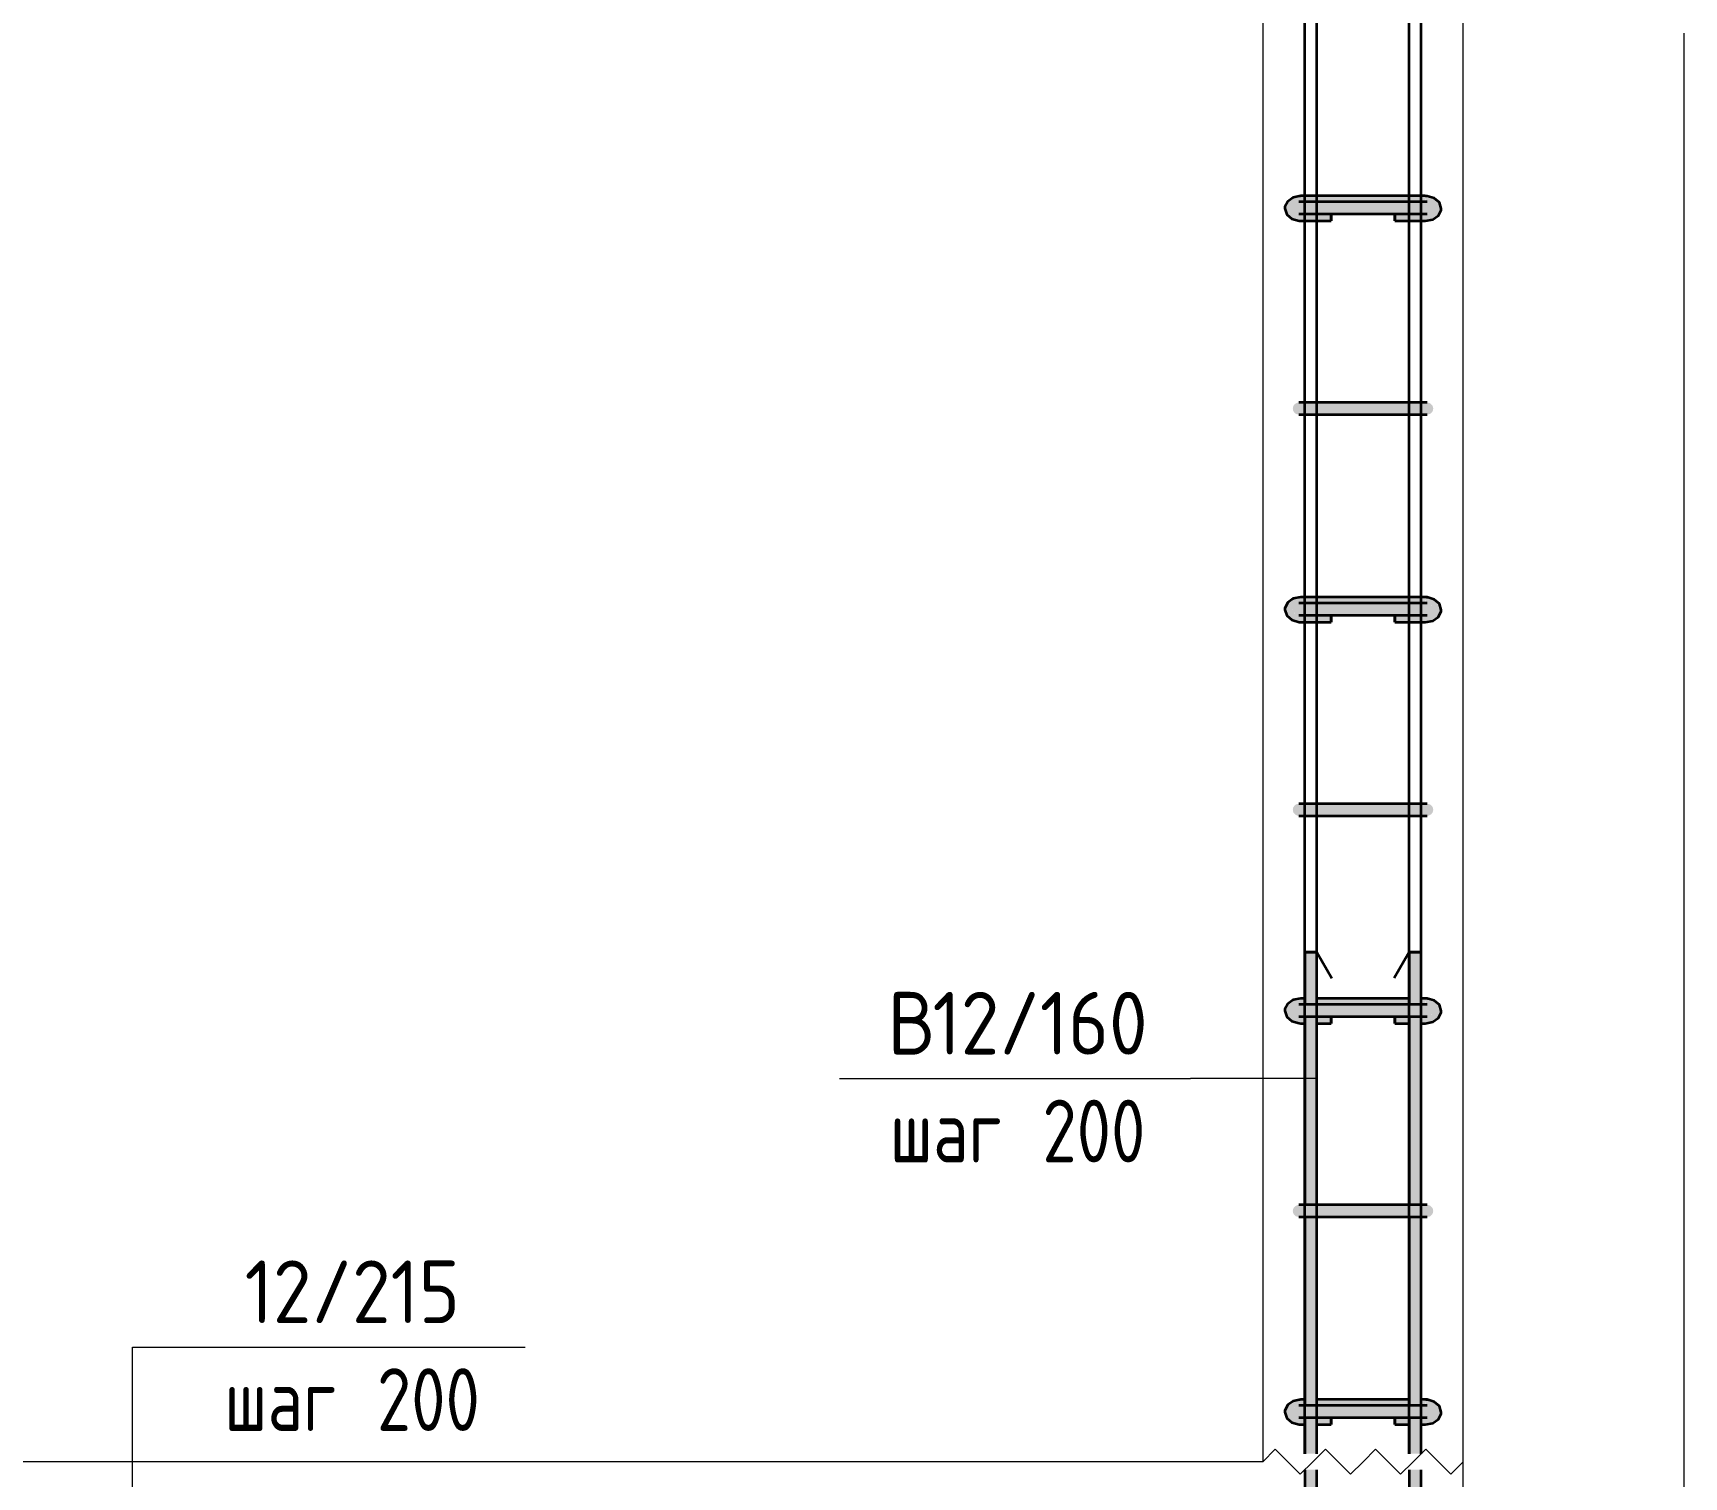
# Model space of a CAD drawing. Header units: millimetres. Extents: x -420 to 46222, y -4716 to 36443.
# Drawn here: x 35894 to 37540, y -2825 to -1386 of the extents above; entities that cross this region are included whole.
import ezdxf

# ---------------------------------------------------------------- set-up
doc = ezdxf.new("R2010")
doc.units = ezdxf.units.MM
for name, color, linetype, lineweight in [('AA_Oformlenie', 7, 'Continuous', 9), ('AA_Vinoska', 7, 'Continuous', 9), ('AF_Stena_Опалубка', 253, 'Continuous', 20), ('KR_Armatura', 7, 'Continuous', 20), ('KR_Armatura_Tonkie', 7, 'Continuous', 20), ('KR_Fundament', 7, 'Continuous', 20)]:
    doc.layers.add(name, color=color, linetype=linetype, lineweight=lineweight)
doc.styles.add('ISOCPEUR_6', font='isocpeur.ttf', dxfattribs={"width": 0.9, "height": 62.5})
doc.styles.add('ISOCPEUR_8', font='isocpeur.ttf', dxfattribs={"width": 0.8, "height": 62.5})

# ---------------------------------------------------------------- blocks, each defined once
blk = doc.blocks.new('350_Хомут прямоугольный верт _НесАрм_РабПлоск_ - 350_Хомут прямоугольный верт _НесАрм_РабПлоск_-4180899-1-1 Армирование')
at = {"layer": 'KR_Armatura_Tonkie'}
for points in [[(-32434, -2366), (-32408, -2365.8), (-32408, -2354), (-32445.6, -2354.2), (-32447.4, -2355.1), (-32448.2, -2355.8), (-32449.3, -2357.2), (-32449.8, -2358.4), (-32450, -2360), (-32449.8, -2361.6), (-32449.2, -2363), (-32447.7, -2364.6), (-32447, -2365.2), (-32445.6, -2365.8), (-32439.2, -2366), (-32438, -2366)], [(-32408, -2366), (-32352, -2365.8), (-32352, -2354), (-32408, -2354.2), (-32408, -2365.8)], [(-32342.6, -2366), (-32314.4, -2365.8), (-32313, -2365.2), (-32311.8, -2364.2), (-32310.8, -2363), (-32310.2, -2361.6), (-32310, -2360), (-32310.2, -2358.4), (-32310.8, -2357), (-32312.6, -2355.1), (-32313, -2354.8), (-32314.9, -2354.1), (-32318, -2354), (-32352, -2354.2), (-32352, -2366), (-32342.7, -2366)]]:
    blk.add_hatch(color=256, dxfattribs=at).paths.add_polyline_path(points)
at = {"layer": 'KR_Armatura_Tonkie', "lineweight": 35}
for p, q in [((-32352, -2354), (-32408, -2354)), ((-32408, -2366), (-32352, -2366))]:
    blk.add_line(p, q, dxfattribs=at)
at = {"layer": 'KR_Armatura_Tonkie', "lineweight": 35, "flags": 128}
for points in [[(-32438.2, -2354), (-32442.9, -2354), (-32444, -2354)], [(-32444, -2366), (-32442, -2366), (-32438, -2366)], [(-32426, -2354), (-32430.2, -2354), (-32438, -2354)], [(-32438, -2366), (-32436.4, -2366), (-32427.6, -2366), (-32426, -2366)], [(-32408, -2354), (-32419.7, -2354), (-32426, -2354)], [(-32426, -2366), (-32416.7, -2366), (-32408, -2366)], [(-32334, -2354), (-32343.3, -2354), (-32352, -2354)], [(-32352, -2366), (-32340.3, -2366), (-32334, -2366)], [(-32322, -2354), (-32323.6, -2354), (-32332.4, -2354), (-32334, -2354)], [(-32334, -2366), (-32329.8, -2366), (-32322, -2366)], [(-32316, -2354), (-32318, -2354), (-32322, -2354)], [(-32321.8, -2366), (-32317.1, -2366), (-32316, -2366)]]:
    blk.add_lwpolyline(points, dxfattribs=at)
blk = doc.blocks.new('350_Хомут прямоугольный верт _НесАрм_РабПлоск_ - 350_Хомут прямоугольный верт _НесАрм_РабПлоск_-V6-1-1 Армирование')
at = {"layer": 'KR_Armatura_Tonkie'}
for points in [[(-32434, -1966), (-32408, -1965.8), (-32408, -1954), (-32445.6, -1954.2), (-32447.4, -1955.1), (-32448.2, -1955.8), (-32449.2, -1957), (-32449.8, -1958.4), (-32450, -1960.3), (-32449.8, -1961.6), (-32449.2, -1963), (-32447.7, -1964.6), (-32447, -1965.2), (-32445.6, -1965.8), (-32439.2, -1966), (-32438, -1966)], [(-32408, -1966), (-32352, -1965.8), (-32352, -1954), (-32408, -1954.2), (-32408, -1965.8)], [(-32319.9, -1966), (-32314.4, -1965.8), (-32313, -1965.2), (-32311.8, -1964.2), (-32310.8, -1963), (-32310.2, -1961.6), (-32310, -1960), (-32310.2, -1958.4), (-32310.8, -1957), (-32312.6, -1955.1), (-32313, -1954.8), (-32314.9, -1954.1), (-32318, -1954), (-32352, -1954.2), (-32352, -1966), (-32320.8, -1966)]]:
    blk.add_hatch(color=256, dxfattribs=at).paths.add_polyline_path(points)
at = {"layer": 'KR_Armatura_Tonkie', "lineweight": 35}
for p, q in [((-32352, -1954), (-32408, -1954)), ((-32408, -1966), (-32352, -1966))]:
    blk.add_line(p, q, dxfattribs=at)
at = {"layer": 'KR_Armatura_Tonkie', "lineweight": 35, "flags": 128}
for points in [[(-32438.2, -1954), (-32442.9, -1954), (-32444, -1954)], [(-32426, -1954), (-32430.2, -1954), (-32438, -1954)], [(-32408, -1954), (-32419.7, -1954), (-32426, -1954)], [(-32334, -1954), (-32343.3, -1954), (-32352, -1954)], [(-32322, -1954), (-32323.6, -1954), (-32332.4, -1954), (-32334, -1954)], [(-32316, -1954), (-32318, -1954), (-32322, -1954)], [(-32444, -1966), (-32442, -1966), (-32438, -1966)], [(-32438, -1966), (-32436.4, -1966), (-32427.6, -1966), (-32426, -1966)], [(-32426, -1966), (-32416.7, -1966), (-32408, -1966)], [(-32352, -1966), (-32340.3, -1966), (-32334, -1966)], [(-32334, -1966), (-32329.8, -1966), (-32322, -1966)], [(-32321.8, -1966), (-32317.1, -1966), (-32316, -1966)]]:
    blk.add_lwpolyline(points, dxfattribs=at)
blk = doc.blocks.new('265_Выпуск П одной длины _НесАрм_РабПлоск_ - В1 _d12_ t250-4071037-1-1 Армирование')
at = {"layer": 'KR_Armatura_Tonkie', "lineweight": 35}
h = blk.add_hatch(color=256, dxfattribs=at)
h.paths.add_polyline_path([(-32432, -3028), (-32426, -3028), (-32426.2, -2874), (-32438, -2874), (-32437.8, -3028), (-32433.6, -3028)])
h.paths.add_polyline_path([(-32435, -2862), (-32426, -2862), (-32426.2, -2818), (-32438, -2818), (-32437.8, -2862), (-32436, -2862)])
h.paths.add_polyline_path([(-32436.2, -2802), (-32426, -2802), (-32426.2, -2766), (-32438, -2766), (-32437.8, -2802), (-32436.9, -2802)])
h.paths.add_polyline_path([(-32431.4, -2754), (-32426.1, -2754), (-32426.1, -2750), (-32426, -2749), (-32426.2, -2566), (-32438, -2566), (-32437.8, -2754), (-32432, -2754)])
h.paths.add_polyline_path([(-32431.2, -2554), (-32426, -2554), (-32426.3, -2366), (-32438, -2366), (-32437.8, -2554), (-32432, -2554)])
h.paths.add_polyline_path([(-32435.1, -2354), (-32426.1, -2354), (-32426, -2349.6), (-32426, -2349.4), (-32426.2, -2302), (-32438, -2302), (-32437.8, -2354), (-32436.2, -2354)])
h = blk.add_hatch(color=256, dxfattribs=at)
h.paths.add_polyline_path([(-32329.6, -3028), (-32322, -3028), (-32322.2, -2818), (-32334, -2818), (-32333.8, -2887.4), (-32331.4, -2893.1), (-32330, -2905.8), (-32330, -3028)])
h.paths.add_polyline_path([(-32323.8, -2802), (-32322, -2802), (-32322.2, -2766), (-32334, -2766), (-32333.8, -2802), (-32324.6, -2802)])
h.paths.add_polyline_path([(-32327.4, -2754), (-32322.1, -2754), (-32322.1, -2750), (-32322, -2749), (-32322.2, -2566), (-32334, -2566), (-32333.8, -2754), (-32328, -2754)])
h.paths.add_polyline_path([(-32327.1, -2554), (-32322, -2554), (-32322.3, -2366), (-32334, -2366), (-32333.8, -2554), (-32328, -2554)])
h.paths.add_polyline_path([(-32327.5, -2354), (-32322.1, -2354), (-32322.1, -2350), (-32322, -2349), (-32322.2, -2302), (-32334, -2302), (-32333.8, -2354), (-32328, -2354)])
for points in [[(-32396, -3058), (-32404.3, -3056.8), (-32411, -3054), (-32417.2, -3049.2), (-32422, -3043), (-32425, -3035.8), (-32426.2, -3028), (-32438, -3028), (-32436.6, -3038.9), (-32432.4, -3049), (-32425.3, -3058), (-32397.3, -3058)], [(-32364, -3070), (-32353.1, -3068.6), (-32342.3, -3063.8), (-32334.3, -3057.7), (-32327.6, -3049), (-32323.4, -3038.9), (-32322.2, -3028), (-32330, -3028), (-32331.8, -3039.7), (-32335.6, -3049), (-32343.1, -3058.3), (-32351.5, -3064.6), (-32361.1, -3068.6), (-32364, -3069.2), (-32364, -3069.8)], [(-32371.6, -3070), (-32364, -3069.8), (-32364, -3068.9), (-32372, -3070)]]:
    blk.add_hatch(color=256, dxfattribs=at).paths.add_polyline_path(points)
for p, q in [((-32438, -2302), (-32438, -2354)), ((-32438, -2302), (-32426, -2302)), ((-32426.2, -2302), (-32437.8, -2302)), ((-32426, -2354), (-32426, -2302)), ((-32426, -2302), (-32411, -2328)), ((-32334, -2302), (-32349, -2328)), ((-32334, -2302), (-32334, -2354)), ((-32334, -2302), (-32322, -2302)), ((-32322.2, -2302), (-32333.8, -2302)), ((-32322, -2354), (-32322, -2302)), ((-32438, -2366), (-32438, -2554)), ((-32426, -2554), (-32426, -2366)), ((-32334, -2366), (-32334, -2554)), ((-32322, -2554), (-32322, -2366)), ((-32438, -2566), (-32438, -2754)), ((-32426, -2754), (-32426, -2566)), ((-32334, -2566), (-32334, -2754)), ((-32322, -2754), (-32322, -2566)), ((-32438, -2766), (-32438, -2802)), ((-32426, -2802), (-32426, -2766)), ((-32334, -2766), (-32334, -2802)), ((-32322, -2802), (-32322, -2766)), ((-32438, -2818), (-32438, -2862)), ((-32426, -2862), (-32426, -2818)), ((-32334, -2818), (-32334, -2862)), ((-32322, -2862), (-32322, -2818)), ((-32334, -2862), (-32334, -2874)), ((-32322, -2874), (-32322, -2862)), ((-32438, -2874), (-32438, -3028)), ((-32426, -3028), (-32426, -2874)), ((-32334, -2874), (-32334, -2886.9)), ((-32322, -3028), (-32322, -2874)), ((-32372, -3058), (-32396, -3058)), ((-32396, -3070), (-32364, -3070))]:
    blk.add_line(p, q, dxfattribs=at)
at = {"layer": 'KR_Armatura_Tonkie', "lineweight": 35, "flags": 128}
for points in [[(-32438, -3028), (-32436, -3040.7), (-32430.3, -3052.2), (-32424.7, -3058)], [(-32396, -3058), (-32406.7, -3056), (-32415.9, -3050.4), (-32422.6, -3041.9), (-32425.8, -3031.5), (-32426, -3028)], [(-32335.3, -3058), (-32330.6, -3053.4), (-32324.5, -3042.1), (-32322, -3029.5), (-32322, -3028)], [(-32364, -3070), (-32351.3, -3068), (-32339.8, -3062.3), (-32335.3, -3058)]]:
    blk.add_lwpolyline(points, dxfattribs=at)
blk = doc.blocks.new('261_Шпилька массив _НесАрм_РабПлоск_ - 8 А240-V11-1-1 Армирование')
at = {"layer": 'KR_Armatura_Tonkie', "lineweight": 35}
for points in [[(-32441.9, -1573), (-32441.9, -1566.2), (-32444.8, -1565.9), (-32446.1, -1565.6), (-32447.7, -1564.6), (-32448.8, -1563.5), (-32449.2, -1563), (-32449.9, -1560.6), (-32450, -1559.8), (-32449.5, -1557.6), (-32448.8, -1556.4), (-32447.4, -1555.1), (-32446, -1554.4), (-32444.6, -1554.1), (-32441.9, -1554), (-32441.9, -1549.2), (-32448, -1550), (-32453.2, -1552.5), (-32456.7, -1556.2), (-32457.9, -1560.5), (-32456.7, -1564.8), (-32454.3, -1568.4), (-32449.4, -1571.5), (-32444.4, -1572.5)], [(-32438, -1549.2), (-32318.1, -1549.2), (-32318.1, -1548), (-32441.9, -1548.1), (-32441.9, -1549.2)], [(-32424.6, -1554), (-32318.1, -1554), (-32318.1, -1549.2), (-32441.9, -1549.2), (-32441.9, -1554), (-32426, -1554)], [(-32303.3, -1556.2), (-32306.1, -1552.8), (-32310.6, -1549.6), (-32312, -1549), (-32318.1, -1548.1), (-32318.1, -1549.2), (-32312, -1550), (-32306.8, -1552.5)], [(-32318.1, -1573), (-32311.9, -1572), (-32309.4, -1570.8), (-32306.1, -1568.1), (-32303.3, -1564.8), (-32302.1, -1560.5), (-32303.3, -1556.2), (-32306.8, -1552.5), (-32312.2, -1550), (-32318.1, -1549.2), (-32317.9, -1554), (-32314.4, -1554.2), (-32312.6, -1555.1), (-32311.3, -1556.4), (-32310.5, -1557.7), (-32310.2, -1558.4), (-32310.1, -1560.7), (-32310.2, -1561.6), (-32311.3, -1563.7), (-32311.8, -1564.2), (-32313.7, -1565.5), (-32315.2, -1565.9), (-32318.1, -1566.2), (-32318.1, -1572.8)], [(-32426, -1573), (-32411.6, -1572.8), (-32411.6, -1566.2), (-32441.9, -1566.2), (-32441.9, -1573), (-32428.6, -1573)], [(-32322, -1573), (-32318.1, -1572.8), (-32318.1, -1566.2), (-32348.4, -1566.2), (-32348.4, -1573), (-32334, -1573)], [(-32441.9, -1973), (-32441.9, -1966.2), (-32444.8, -1965.9), (-32446.1, -1965.6), (-32447.7, -1964.6), (-32448.8, -1963.5), (-32449.2, -1963), (-32449.9, -1960.6), (-32450, -1959.8), (-32449.5, -1957.6), (-32448.8, -1956.4), (-32447.4, -1955.1), (-32446, -1954.4), (-32444.6, -1954.1), (-32441.9, -1954), (-32441.9, -1949.2), (-32448, -1950), (-32453.2, -1952.5), (-32456.7, -1956.2), (-32457.9, -1960.5), (-32456.7, -1964.8), (-32454.3, -1968.4), (-32449.4, -1971.5), (-32444.4, -1972.5)], [(-32438, -1949.2), (-32318.1, -1949.2), (-32318.1, -1948), (-32441.9, -1948.1), (-32441.9, -1949.2)], [(-32426, -1954), (-32318.1, -1954), (-32318.1, -1949.2), (-32441.9, -1949.2), (-32441.9, -1954), (-32428.6, -1954)], [(-32303.3, -1956.2), (-32306.1, -1952.8), (-32310.6, -1949.6), (-32312, -1949), (-32318.1, -1948.1), (-32318.1, -1949.2), (-32312, -1950), (-32306.8, -1952.5)], [(-32318.1, -1973), (-32311.9, -1972), (-32309.4, -1970.8), (-32306.1, -1968.1), (-32303.3, -1964.8), (-32302.1, -1960.3), (-32303.3, -1956.2), (-32306.8, -1952.5), (-32312.2, -1950), (-32318.1, -1949.2), (-32317.9, -1954), (-32314.4, -1954.2), (-32312.6, -1955.1), (-32311.3, -1956.4), (-32310.5, -1957.7), (-32310.2, -1958.4), (-32310.1, -1960.7), (-32310.2, -1961.6), (-32311.3, -1963.7), (-32311.8, -1964.2), (-32313.7, -1965.5), (-32315.2, -1965.9), (-32318.1, -1966.2), (-32318.1, -1972.8)], [(-32426, -1973), (-32411.6, -1972.8), (-32411.6, -1966.2), (-32441.9, -1966.2), (-32441.9, -1973), (-32428.6, -1973)], [(-32322, -1973), (-32318.1, -1972.8), (-32318.1, -1966.2), (-32348.4, -1966.2), (-32348.4, -1973), (-32334, -1973)], [(-32441.9, -2373), (-32441.9, -2366.2), (-32444.8, -2365.9), (-32446.1, -2365.6), (-32447.7, -2364.6), (-32448.8, -2363.5), (-32449.2, -2363), (-32449.9, -2360.6), (-32450, -2359.8), (-32449.5, -2357.6), (-32448.8, -2356.4), (-32447.4, -2355.1), (-32446, -2354.4), (-32444.6, -2354.1), (-32441.9, -2354), (-32441.9, -2349.2), (-32448, -2350), (-32453.2, -2352.5), (-32456.7, -2356.2), (-32457.9, -2360.5), (-32456.7, -2364.8), (-32454.3, -2368.4), (-32449.4, -2371.5), (-32444.4, -2372.5)], [(-32303.3, -2356.2), (-32306.1, -2352.8), (-32310.6, -2349.6), (-32312, -2349), (-32318.1, -2348.1), (-32318.1, -2349.2), (-32312, -2350), (-32306.8, -2352.5)], [(-32318.1, -2373), (-32311.9, -2372), (-32309.4, -2370.8), (-32306.1, -2368.1), (-32303.3, -2364.8), (-32302.1, -2360.5), (-32303.3, -2356.2), (-32306.8, -2352.5), (-32312.2, -2350), (-32318.1, -2349.2), (-32317.9, -2354), (-32314.4, -2354.2), (-32312.6, -2355.1), (-32311.3, -2356.4), (-32310.5, -2357.7), (-32310.2, -2358.4), (-32310.1, -2360.7), (-32310.2, -2361.6), (-32311.3, -2363.7), (-32311.8, -2364.2), (-32313.7, -2365.5), (-32315.2, -2365.9), (-32318.1, -2366.2), (-32318.1, -2372.8)], [(-32334, -2366.2), (-32334, -2366), (-32338.6, -2366.2)], [(-32303.3, -2756.2), (-32306.1, -2752.8), (-32310.6, -2749.6), (-32312, -2749), (-32318.1, -2748.1), (-32318.1, -2749.2), (-32312, -2750), (-32306.8, -2752.5), (-32305.2, -2754.2)], [(-32441.9, -2773), (-32441.9, -2766.2), (-32444.8, -2765.9), (-32446.1, -2765.6), (-32447.7, -2764.6), (-32448.8, -2763.5), (-32449.2, -2763), (-32449.9, -2760.6), (-32450, -2759.8), (-32449.5, -2757.6), (-32448.8, -2756.4), (-32447.4, -2755.1), (-32446, -2754.4), (-32445.2, -2754.2), (-32441.9, -2754), (-32441.9, -2749.2), (-32448, -2750), (-32453.2, -2752.5), (-32456.7, -2756.2), (-32457.9, -2760.5), (-32456.7, -2764.8), (-32454.3, -2768.4), (-32449.4, -2771.5), (-32444.4, -2772.5)], [(-32318.1, -2773), (-32311.9, -2772), (-32308.5, -2770), (-32306.1, -2768.1), (-32303.3, -2764.8), (-32302.1, -2760.5), (-32303.3, -2756.2), (-32306.8, -2752.5), (-32312.2, -2750), (-32318.1, -2749.2), (-32317.9, -2754), (-32314.4, -2754.2), (-32312.6, -2755.1), (-32311.3, -2756.4), (-32310.5, -2757.7), (-32310.2, -2758.4), (-32310.1, -2760.7), (-32310.2, -2761.6), (-32311.3, -2763.7), (-32311.8, -2764.2), (-32313.7, -2765.5), (-32315.2, -2765.9), (-32318.1, -2766.2), (-32318.1, -2772.8)], [(-32318.1, -2766.2), (-32318.3, -2766), (-32320.7, -2766.2)]]:
    blk.add_hatch(color=256, dxfattribs=at).paths.add_polyline_path(points)
h = blk.add_hatch(color=256, dxfattribs=at)
h.paths.add_polyline_path([(-32441.9, -1566.2), (-32442.1, -1566), (-32442.7, -1566)])
h.paths.add_polyline_path([(-32456.7, -1556.2), (-32453.2, -1552.5), (-32447.5, -1550), (-32441.9, -1549.2), (-32441.9, -1548), (-32449.4, -1549.5), (-32454.3, -1552.6)])
h = blk.add_hatch(color=256, dxfattribs=at)
h.paths.add_polyline_path([(-32441.9, -1966.2), (-32442.1, -1966), (-32442.7, -1966)])
h.paths.add_polyline_path([(-32456.7, -1956.2), (-32453.2, -1952.5), (-32447.5, -1950), (-32441.9, -1949.2), (-32441.9, -1948), (-32449.4, -1949.5), (-32454.3, -1952.6)])
h = blk.add_hatch(color=256, dxfattribs=at)
h.paths.add_polyline_path([(-32441.9, -2366.2), (-32442.1, -2366), (-32442.7, -2366)])
h.paths.add_polyline_path([(-32456.7, -2356.2), (-32453.2, -2352.5), (-32447.5, -2350), (-32441.9, -2349.2), (-32441.9, -2348), (-32449.4, -2349.5), (-32454.3, -2352.6)])
h = blk.add_hatch(color=256, dxfattribs=at)
h.paths.add_polyline_path([(-32371.6, -2349.2), (-32334, -2349.2), (-32334, -2348), (-32426, -2348.2), (-32426, -2349.2), (-32400.1, -2349.2)])
h.paths.add_polyline_path([(-32441.9, -2349.2), (-32438, -2349.2), (-32438, -2348), (-32441.9, -2348.1), (-32441.9, -2348.5)])
h.paths.add_polyline_path([(-32322, -2349.2), (-32318.1, -2349.2), (-32318.1, -2348), (-32322, -2348.1), (-32322, -2348.6)])
h = blk.add_hatch(color=256, dxfattribs=at)
h.paths.add_polyline_path([(-32426, -2354), (-32333.9, -2353.9), (-32334, -2349.9), (-32334, -2349.2), (-32426, -2349.4), (-32426.1, -2353.2), (-32426.1, -2354)])
h.paths.add_polyline_path([(-32441.9, -2354), (-32437.9, -2354), (-32437.9, -2350), (-32438, -2349.2), (-32441.9, -2349.2), (-32441.9, -2353)])
h.paths.add_polyline_path([(-32318.1, -2354), (-32318.1, -2349.2), (-32322, -2349.4), (-32322.1, -2353), (-32322, -2354), (-32319.3, -2354)])
h = blk.add_hatch(color=256, dxfattribs=at)
h.paths.add_polyline_path([(-32441.9, -2373), (-32438, -2372.8), (-32438.1, -2366.2), (-32441.9, -2366.2), (-32441.9, -2372.8)])
h.paths.add_polyline_path([(-32411.6, -2373), (-32411.6, -2366.2), (-32426, -2366.2), (-32426, -2373)])
h = blk.add_hatch(color=256, dxfattribs=at)
h.paths.add_polyline_path([(-32343.1, -2373), (-32334, -2372.8), (-32334, -2366.2), (-32348.4, -2366.2), (-32348.4, -2373)])
h.paths.add_polyline_path([(-32318.1, -2373), (-32318.1, -2366.2), (-32322, -2366.3), (-32322, -2373)])
h = blk.add_hatch(color=256, dxfattribs=at)
h.paths.add_polyline_path([(-32441.9, -2766.2), (-32442.1, -2766), (-32442.7, -2766)])
h.paths.add_polyline_path([(-32456.7, -2756.2), (-32453.2, -2752.5), (-32447.5, -2750), (-32441.9, -2749.2), (-32441.9, -2748), (-32449.4, -2749.5), (-32454.3, -2752.6), (-32455.4, -2754.2)])
h = blk.add_hatch(color=256, dxfattribs=at)
h.paths.add_polyline_path([(-32322, -2749.2), (-32318.1, -2749.2), (-32318.1, -2748), (-32322, -2748.1), (-32322, -2748.6)])
h.paths.add_polyline_path([(-32441.9, -2749.2), (-32438, -2749.2), (-32438, -2748), (-32441.9, -2748.1), (-32441.9, -2748.5)])
h.paths.add_polyline_path([(-32426, -2749.2), (-32334, -2749.2), (-32334, -2748), (-32426, -2748.2), (-32426, -2749.1)])
h = blk.add_hatch(color=256, dxfattribs=at)
h.paths.add_polyline_path([(-32426, -2754), (-32333.9, -2753.9), (-32334, -2749.9), (-32334, -2749.2), (-32426, -2749.4), (-32426.1, -2753.2), (-32426.1, -2754)])
h.paths.add_polyline_path([(-32439.2, -2754), (-32437.9, -2754), (-32437.9, -2750), (-32438, -2749.2), (-32441.9, -2749.2), (-32441.9, -2754), (-32440.1, -2754)])
h.paths.add_polyline_path([(-32318.1, -2754), (-32318.1, -2749.2), (-32322, -2749.4), (-32322.1, -2753), (-32322, -2754), (-32319.3, -2754)])
h = blk.add_hatch(color=256, dxfattribs=at)
h.paths.add_polyline_path([(-32426, -2773), (-32411.6, -2772.8), (-32411.6, -2766.2), (-32426, -2766.2), (-32426, -2772.9)])
h.paths.add_polyline_path([(-32441.9, -2773), (-32438, -2772.8), (-32438.1, -2766.2), (-32441.9, -2766.2), (-32441.9, -2772.8)])
h = blk.add_hatch(color=256, dxfattribs=at)
h.paths.add_polyline_path([(-32318.1, -2773), (-32318.1, -2766.2), (-32322, -2766.3), (-32322, -2773)])
h.paths.add_polyline_path([(-32334, -2773), (-32334, -2766.2), (-32348.4, -2766.2), (-32348.4, -2773), (-32343.1, -2773)])
for p, q in [((-32438, -1548), (-32441.9, -1548)), ((-32426, -1548), (-32438, -1548)), ((-32334, -1548), (-32426, -1548)), ((-32322, -1548), (-32334, -1548)), ((-32318.1, -1548), (-32322, -1548)), ((-32441.9, -1573), (-32438, -1573)), ((-32438, -1573), (-32426, -1573)), ((-32426, -1573), (-32411.6, -1573)), ((-32411.6, -1566.2), (-32411.6, -1573)), ((-32411.6, -1571.8), (-32411.6, -1566.2)), ((-32411.6, -1572.8), (-32411.6, -1571.8)), ((-32348.4, -1566.2), (-32348.4, -1571.8)), ((-32348.4, -1573), (-32348.4, -1566.2)), ((-32348.4, -1571.8), (-32348.4, -1572.8)), ((-32348.4, -1573), (-32334, -1573)), ((-32334, -1573), (-32322, -1573)), ((-32322, -1573), (-32318.1, -1573)), ((-32438, -1948), (-32441.9, -1948)), ((-32426, -1948), (-32438, -1948)), ((-32334, -1948), (-32426, -1948)), ((-32322, -1948), (-32334, -1948)), ((-32318.1, -1948), (-32322, -1948)), ((-32441.9, -1973), (-32438, -1973)), ((-32438, -1973), (-32426, -1973)), ((-32426, -1973), (-32411.6, -1973)), ((-32411.6, -1966.2), (-32411.6, -1973)), ((-32411.6, -1971.8), (-32411.6, -1966.2)), ((-32411.6, -1972.8), (-32411.6, -1971.8)), ((-32348.4, -1966.2), (-32348.4, -1971.8)), ((-32348.4, -1973), (-32348.4, -1966.2)), ((-32348.4, -1971.8), (-32348.4, -1972.8)), ((-32348.4, -1973), (-32334, -1973)), ((-32334, -1973), (-32322, -1973)), ((-32322, -1973), (-32318.1, -1973)), ((-32438, -2348), (-32441.9, -2348)), ((-32334, -2348), (-32426, -2348)), ((-32318.1, -2348), (-32322, -2348)), ((-32411.6, -2366.2), (-32411.6, -2373)), ((-32411.6, -2371.8), (-32411.6, -2366.2)), ((-32348.4, -2366.2), (-32348.4, -2371.8)), ((-32348.4, -2373), (-32348.4, -2366.2)), ((-32441.9, -2373), (-32438, -2373)), ((-32426, -2373), (-32411.6, -2373)), ((-32411.6, -2372.8), (-32411.6, -2371.8)), ((-32348.4, -2371.8), (-32348.4, -2372.8)), ((-32348.4, -2373), (-32334, -2373)), ((-32322, -2373), (-32318.1, -2373)), ((-32438, -2748), (-32441.9, -2748)), ((-32334, -2748), (-32426, -2748)), ((-32318.1, -2748), (-32322, -2748)), ((-32441.9, -2773), (-32438, -2773)), ((-32426, -2773), (-32411.6, -2773)), ((-32411.6, -2766.2), (-32411.6, -2773)), ((-32411.6, -2770), (-32411.6, -2766.2)), ((-32411.6, -2771.8), (-32411.6, -2770)), ((-32411.6, -2772.8), (-32411.6, -2771.8)), ((-32348.4, -2766.2), (-32348.4, -2770)), ((-32348.4, -2773), (-32348.4, -2766.2)), ((-32348.4, -2770), (-32348.4, -2771.8)), ((-32348.4, -2771.8), (-32348.4, -2772.8)), ((-32348.4, -2773), (-32334, -2773)), ((-32322, -2773), (-32318.1, -2773))]:
    blk.add_line(p, q, dxfattribs=at)
at = {"layer": 'KR_Armatura_Tonkie', "lineweight": 35, "flags": 128}
for points in [[(-32441.9, -1548), (-32449.5, -1549.5), (-32455.1, -1553.4), (-32457.8, -1558.9), (-32457.9, -1560.5)], [(-32457.9, -1560.5), (-32456.1, -1566.4), (-32451.1, -1570.8), (-32443.8, -1572.9), (-32441.9, -1573)], [(-32302.1, -1560.5), (-32303.9, -1554.6), (-32308.9, -1550.2), (-32316.2, -1548.1), (-32318.1, -1548)], [(-32318.1, -1573), (-32310.5, -1571.5), (-32304.9, -1567.6), (-32302.2, -1562.1), (-32302.1, -1560.5)], [(-32441.9, -1948), (-32449.5, -1949.5), (-32455.1, -1953.4), (-32457.8, -1958.9), (-32457.9, -1960.5)], [(-32302.1, -1960.5), (-32303.9, -1954.6), (-32308.9, -1950.2), (-32316.2, -1948.1), (-32318.1, -1948)], [(-32457.9, -1960.5), (-32456.1, -1966.4), (-32451.1, -1970.8), (-32443.8, -1972.9), (-32441.9, -1973)], [(-32318.1, -1973), (-32310.5, -1971.5), (-32304.9, -1967.6), (-32302.2, -1962.1), (-32302.1, -1960.5)], [(-32441.9, -2348), (-32449.5, -2349.5), (-32455.1, -2353.4), (-32457.8, -2358.9), (-32457.9, -2360.5)], [(-32302.1, -2360.5), (-32303.9, -2354.6), (-32308.9, -2350.2), (-32316.2, -2348.1), (-32318.1, -2348)], [(-32457.9, -2360.5), (-32456.1, -2366.4), (-32451.1, -2370.8), (-32443.8, -2372.9), (-32441.9, -2373)], [(-32318.1, -2373), (-32310.5, -2371.5), (-32304.9, -2367.6), (-32302.2, -2362.1), (-32302.1, -2360.5)], [(-32441.9, -2748), (-32449.5, -2749.5), (-32455.1, -2753.4), (-32457.8, -2758.9), (-32457.9, -2760.5)], [(-32302.1, -2760.5), (-32303.9, -2754.6), (-32308.9, -2750.2), (-32316.2, -2748.1), (-32318.1, -2748)], [(-32457.9, -2760.5), (-32456.1, -2766.4), (-32451.1, -2770.8), (-32443.8, -2772.9), (-32441.9, -2773)], [(-32318.1, -2773), (-32310.5, -2771.5), (-32304.9, -2767.6), (-32302.2, -2762.1), (-32302.1, -2760.5)]]:
    blk.add_lwpolyline(points, dxfattribs=at)
blk = doc.blocks.new('Последовательность узлов - 3мм масшт20 маскировка-904226-1-1 Армирование')
at = {"layer": 'AA_Oformlenie'}
for p, q in [((-34510, 3580), (-34497.5, 3592.5)), ((-34472.5, 3567.5), (-34497.5, 3592.5)), ((-34460, 3580), (-34447.5, 3592.5)), ((-34422.5, 3567.5), (-34447.5, 3592.5)), ((-34410, 3580), (-34397.5, 3592.5)), ((-34372.5, 3567.5), (-34397.5, 3592.5)), ((-34360, 3580), (-34347.5, 3592.5)), ((-34322.5, 3567.5), (-34347.5, 3592.5)), ((-34460, 3580), (-34472.5, 3567.5)), ((-34410, 3580), (-34422.5, 3567.5)), ((-34360, 3580), (-34372.5, 3567.5)), ((-34310, 3580), (-34322.5, 3567.5))]:
    blk.add_line(p, q, dxfattribs=at)
blk = doc.blocks.new('011_Прямоугольник обрыва _ЭлУзла_ - 011_Прямоугольник обрыва _ЭлУзла_-4188884-1-1 Армирование')
at = {"layer": 'AA_Oformlenie'}
blk.add_line((-32060, -1385.6), (-32060, -3206.6), dxfattribs=at)
blk = doc.blocks.new('042_М_Арматуры - Диам длина поз _ Комментарий-3662934-1-1 Армирование')
at = {"layer": 'AA_Vinoska'}
blk.add_line((-33404.6, 3856.1), (-33054.6, 3856.1), dxfattribs=at)

msp = doc.modelspace()

# ---------------------------------------------------------------- linework, layer by layer
at = {"layer": 'AA_Vinoska'}
for p, q in [((37173.6269, -2427.892), (37047.6764, -2427.892)), ((35992.732, -2695.6842), (36034.192, -2695.6842)), ((35992.732, -2865.1294), (35992.732, -2695.6842))]:
    msp.add_line(p, q, dxfattribs=at)
at = {"layer": 'AF_Stena_Опалубка'}
for p, q in [((37119.5667, 3580), (37119.5667, -2810)), ((37319.5667, -2810), (37319.5667, 3580))]:
    msp.add_line(p, q, dxfattribs=at)
at = {"layer": 'KR_Armatura_Tonkie', "lineweight": 35}
for p, q in [((37161.5667, -2802), (37161.5667, 3572)), ((37161.5667, -2802), (37161.5667, 3572)), ((37173.5667, -2802), (37173.5667, 3572)), ((37173.5667, -2802), (37173.5667, 3572)), ((37265.5667, -2802), (37265.5667, 3572)), ((37265.5667, -2802), (37265.5667, 3572)), ((37277.5667, -2802), (37277.5667, 3572)), ((37277.5667, -2802), (37277.5667, 3572))]:
    msp.add_line(p, q, dxfattribs=at)
at = {"layer": 'KR_Fundament'}
for p, q in [((37119.5667, -2810), (35289.5667, -2810)), ((37319.5667, -3110), (37319.5667, -2810))]:
    msp.add_line(p, q, dxfattribs=at)

# ---------------------------------------------------------------- block references
at = {"layer": 'AA_Oformlenie'}
msp.add_blockref('011_Прямоугольник обрыва _ЭлУзла_ - 011_Прямоугольник обрыва _ЭлУзла_-4188884-1-1 Армирование', (69599.5667, 0), dxfattribs=at)
at = {"layer": 'AA_Oformlenie', "rotation": 180}
msp.add_blockref('Последовательность узлов - 3мм масшт20 маскировка-904226-1-1 Армирование', (2809.5667, 770), dxfattribs=at)
at = {"layer": 'AA_Vinoska'}
for p in [(70102.2846, -6284.0006), (69438.8003, -6551.7929)]:
    msp.add_blockref('042_М_Арматуры - Диам длина поз _ Комментарий-3662934-1-1 Армирование', p, dxfattribs=at)
at = {"layer": 'KR_Armatura'}
for name, p in [('350_Хомут прямоугольный верт _НесАрм_РабПлоск_ - 350_Хомут прямоугольный верт _НесАрм_РабПлоск_-4180899-1-1 Армирование', (69599.5667, 800)), ('350_Хомут прямоугольный верт _НесАрм_РабПлоск_ - 350_Хомут прямоугольный верт _НесАрм_РабПлоск_-4180899-1-1 Армирование', (69599.5667, 600)), ('350_Хомут прямоугольный верт _НесАрм_РабПлоск_ - 350_Хомут прямоугольный верт _НесАрм_РабПлоск_-V6-1-1 Армирование', (69599.5667, 0)), ('350_Хомут прямоугольный верт _НесАрм_РабПлоск_ - 350_Хомут прямоугольный верт _НесАрм_РабПлоск_-4180899-1-1 Армирование', (69599.5667, 200)), ('350_Хомут прямоугольный верт _НесАрм_РабПлоск_ - 350_Хомут прямоугольный верт _НесАрм_РабПлоск_-4180899-1-1 Армирование', (69599.5667, 0)), ('350_Хомут прямоугольный верт _НесАрм_РабПлоск_ - 350_Хомут прямоугольный верт _НесАрм_РабПлоск_-4180899-1-1 Армирование', (69599.5667, -200)), ('350_Хомут прямоугольный верт _НесАрм_РабПлоск_ - 350_Хомут прямоугольный верт _НесАрм_РабПлоск_-4180899-1-1 Армирование', (69599.5667, -400))]:
    msp.add_blockref(name, p, dxfattribs=at)
at = {"layer": 'KR_Armatura_Tonkie', "lineweight": 35}
for name in ['261_Шпилька массив _НесАрм_РабПлоск_ - 8 А240-V11-1-1 Армирование', '265_Выпуск П одной длины _НесАрм_РабПлоск_ - В1 _d12_ t250-4071037-1-1 Армирование']:
    msp.add_blockref(name, (69599.5667, 0), dxfattribs=at)

# ---------------------------------------------------------------- texts
at = {"layer": 'AA_Vinoska', "char_height": 62.5, "attachment_point": 1}
for s, insert, width, style in [('\\fISOCPEUR|b0|i0|c204|p34|;\\W.9;В', (36745.6799, -2341.5394), 54.113906, 'ISOCPEUR_6'), ('12/160', (36790.3283, -2341.5394), 263.354344, 'ISOCPEUR_6'), (' 200', (36868.1028, -2449.0157), 166.751, 'ISOCPEUR_8'), ('шаг', (36747.7174, -2449.0157), 145.907125, 'ISOCPEUR_8'), ('12/215', (36104.583, -2609.3316), 263.354344, 'ISOCPEUR_6'), (' 200', (36204.6184, -2716.8079), 166.751, 'ISOCPEUR_8'), ('шаг', (36084.233, -2716.8079), 145.907125, 'ISOCPEUR_8')]:
    msp.add_mtext(s, dxfattribs=dict(at, insert=insert, width=width, style=style))

doc.saveas('drawing.dxf')
